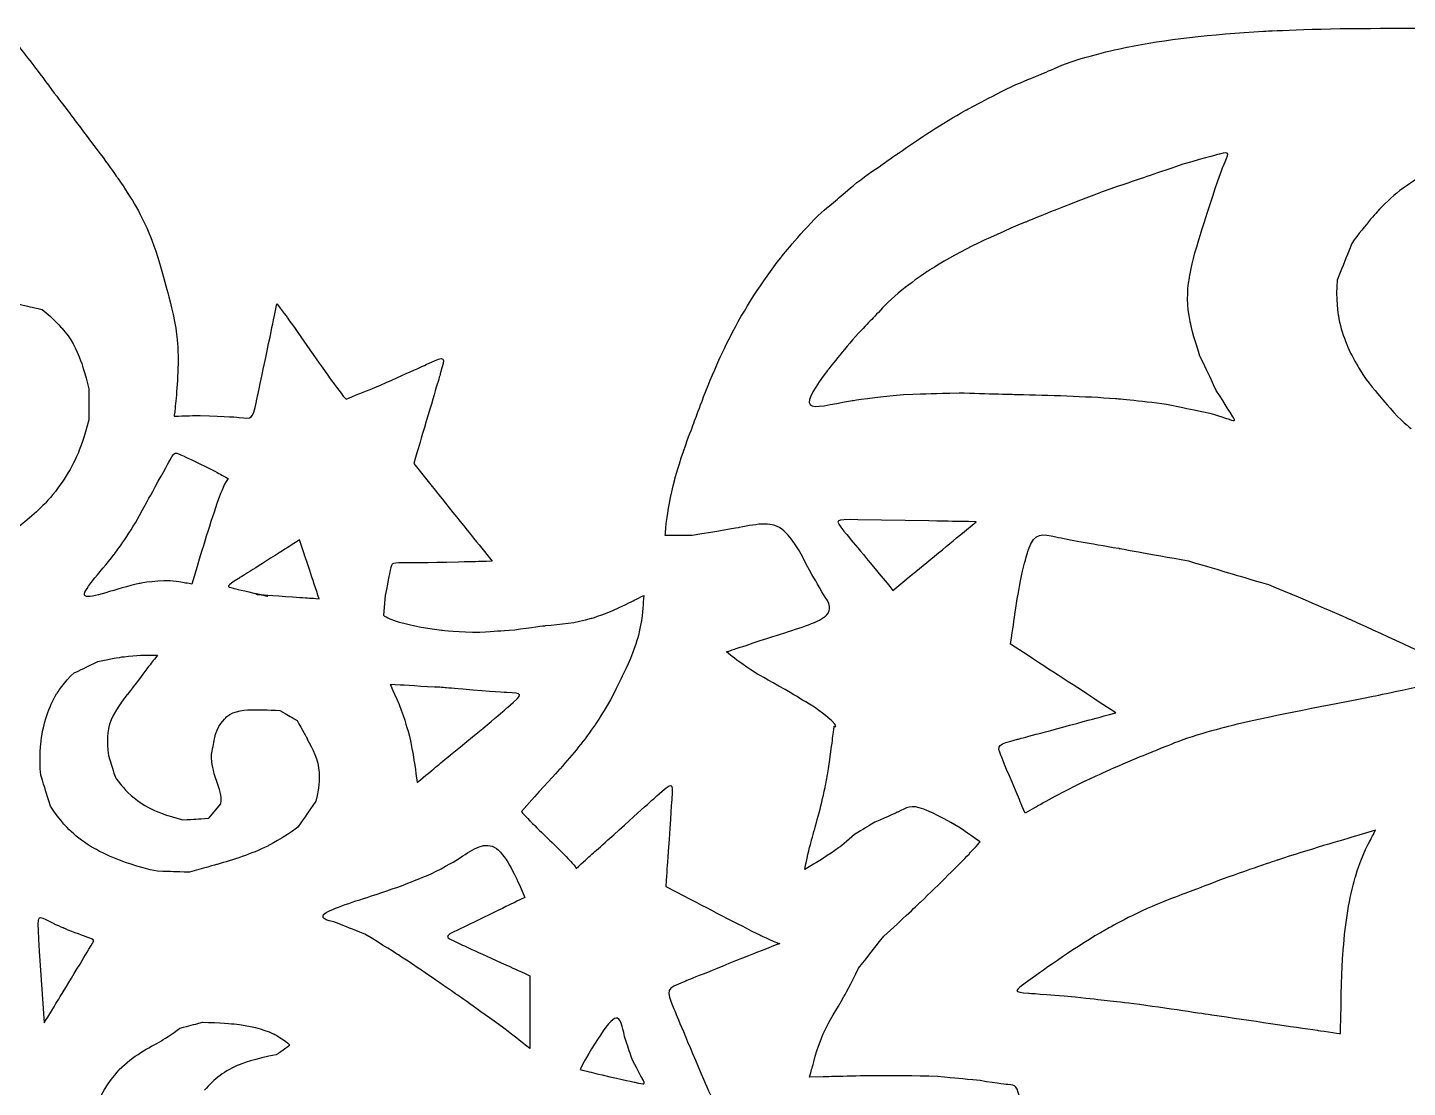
# Model space of a CAD drawing. Extents: x -124 to 557, y -142 to 357.
# Drawn here: x 85.7 to 257.3, y 213.5 to 345.4 of the extents above; entities that cross this region are included whole.
import ezdxf

# ---------------------------------------------------------------- set-up
doc = ezdxf.new("R2010")
doc.units = 0
doc.layers.add('layer_1', color=7, linetype='CONTINUOUS')

msp = doc.modelspace()

# ---------------------------------------------------------------- linework, layer by layer
at = {"layer": 'layer_1', "color": 1}
for p, q in [((183.030627, 298.44083), (183.030627, 298.44083)), ((133.726255, 291.121221), (135.349336, 289.092331)), ((197.810758, 283.96505), (188.972851, 284.117032)), ((201.976095, 282.441084), (203.703098, 283.863471)), ((119.922535, 280.382555), (119.516214, 281.601649)), ((168.365333, 282.176407), (165.017575, 282.176407)), ((213.608126, 281.983579), (213.608126, 281.983579)), ((141.841184, 280.977265), (143.464403, 278.948374)), ((106.766667, 278.299589), (106.106647, 276.115603)), ((193.341464, 275.330299), (195.068339, 276.752687)), ((114.077239, 274.837809), (114.077239, 274.837809)), ((130.175587, 274.688326), (129.972687, 272.253626)), ((162.331988, 274.688326), (162.280989, 273.876717)), ((92.849192, 274.642161), (92.849192, 274.642161)), ((115.554051, 274.591802), (115.249307, 274.642161)), ((121.954411, 274.287058), (121.954411, 274.287058)), ((210.153735, 267.202799), (207.969355, 268.625058)), ((101.17908, 267.277687), (101.839741, 267.277687)), ((173.132632, 267.264511), (172.625373, 267.670311)), ((132.01143, 263.543686), (130.792327, 263.620414)), ((221.074058, 260.092014), (218.890201, 261.514274)), ((133.992122, 252.547467), (134.144883, 251.429951)), ((148.739647, 249.632473), (147.116429, 247.806355)), ((108.24011, 246.959851), (109.712893, 248.737387)), ((210.966772, 248.256818), (209.798074, 247.596798)), ((253.379155, 245.463473), (251.297013, 244.853867)), ((143.744397, 243.353734), (143.744397, 243.353734)), ((183.124734, 241.041635), (182.36352, 240.585559)), ((146.944193, 238.477203), (147.553808, 237.106126)), ((165.071093, 238.474007), (167.404342, 237.256589)), ((87.135011, 230.426541), (87.744627, 221.487047)), ((148.163287, 227.353851), (148.163287, 225.77883)), ((210.255395, 226.771704), (210.255441, 226.771704)), ((157.639065, 220.979146), (157.639065, 220.979146)), ((184.646374, 214.769106), (182.97223, 214.718747))]:
    msp.add_line(p, q, dxfattribs=at)
for points in [[(239.424057, 344.916532), (239.424057, 344.916532), (245.8655, 345.271937), (252.763148, 345.271937)], [(252.763148, 345.271937), (259.71197, 345.322296), (259.71197, 345.322296), (266.660663, 345.373387)], [(222.483133, 342.938688), (226.997127, 343.851747), (232.982494, 344.561906), (239.424057, 344.916532)], [(84.527471, 343.059054), (84.527471, 343.059054), (86.353462, 340.827255), (88.280261, 338.190306)], [(214.92638, 340.910438), (217.969139, 342.025629), (222.483133, 342.938688), (222.483133, 342.938688)], [(208.636791, 338.272839), (211.78165, 339.591698), (211.78165, 339.591698), (214.92638, 340.910438)], [(88.280261, 338.190306), (90.461006, 335.298752), (90.461006, 335.298752), (92.642529, 332.407848)], [(202.398907, 335.076926), (202.398907, 335.076926), (205.391133, 336.751199), (208.636791, 338.272839)], [(194.029117, 329.751323), (196.666717, 331.57745), (199.405775, 333.40344), (202.398907, 335.076926)], [(92.642529, 332.407848), (95.077228, 329.262989), (96.903218, 326.625381), (96.903218, 326.625381)], [(188.856147, 326.099992), (191.391518, 327.925332), (194.029117, 329.751323), (194.029117, 329.751323)], [(233.975715, 329.627806), (233.975715, 329.627806), (232.553328, 329.272539), (229.404715, 328.358308)], [(234.43322, 328.10384), (235.09324, 329.780695), (235.397984, 329.983733), (233.975715, 329.627806)], [(229.404715, 328.358308), (224.934771, 326.834342), (224.934771, 326.834342), (220.464571, 325.310367)], [(232.756621, 323.279142), (233.772559, 326.427892), (234.43322, 328.10384), (234.43322, 328.10384)], [(96.903218, 326.625381), (98.729218, 323.987781), (99.946627, 321.858082), (100.859686, 319.626292)], [(260.134709, 327.392775), (257.747044, 326.224855), (255.715819, 324.701658), (253.887238, 322.77137)], [(183.986611, 321.940615), (186.421447, 324.020047), (186.421447, 324.020047), (188.856147, 326.099992)], [(220.464571, 325.310367), (214.674468, 323.177692), (209.798074, 321.145945), (209.798074, 321.145945)], [(231.131068, 318.098004), (231.94384, 320.68844), (231.94384, 320.68844), (232.756621, 323.279142)], [(253.887238, 322.77137), (253.887238, 322.77137), (252.058519, 320.840945), (250.433232, 318.504454)], [(179.371945, 316.71659), (179.371945, 316.71659), (181.654139, 319.608144), (183.986611, 321.940615)], [(209.798074, 321.145945), (204.921542, 319.114198), (200.96002, 317.183782), (197.912345, 315.202302)], [(100.859686, 319.626292), (100.859686, 319.626292), (101.772617, 317.394492), (102.380676, 315.061893)], [(230.217359, 314.238326), (230.217359, 314.238326), (230.522231, 316.066907), (231.131068, 318.098004)], [(250.433232, 318.504454), (249.518744, 316.218112), (249.518744, 316.218112), (248.604257, 313.932804)], [(173.031182, 306.774765), (174.857172, 310.376478), (177.088972, 313.825686), (179.371945, 316.71659)], [(102.380676, 315.061893), (102.989257, 312.779048), (102.989257, 312.779048), (103.597966, 310.496844)], [(197.912345, 315.202302), (197.912345, 315.202302), (194.864404, 313.22161), (192.73172, 311.190385)], [(230.318946, 308.802712), (229.912743, 310.784191), (229.912743, 312.409479), (230.217359, 314.238326)], [(248.604257, 313.932804), (248.401228, 311.698413), (248.757146, 309.513777), (248.757146, 309.513777)], [(84.441724, 310.985407), (85.965562, 310.629489), (85.965562, 310.629489), (87.489537, 310.274341)], [(115.669363, 306.033127), (116.176622, 308.518221), (116.176622, 308.518221), (116.683872, 311.003975)], [(116.683872, 311.003975), (116.683872, 311.105425), (118.053008, 309.177976), (118.053008, 309.177976)], [(192.73172, 311.190385), (190.699982, 309.056923), (190.699982, 309.056923), (188.668235, 306.923735)], [(87.489537, 310.274341), (88.911796, 309.156825), (89.978138, 307.937722), (89.978138, 307.937722)], [(103.597966, 310.496844), (104.206675, 308.264917), (104.358521, 305.576272), (104.358521, 305.576272)], [(118.053008, 309.177976), (119.422931, 307.250536), (122.16198, 303.294846), (123.632566, 301.265828)], [(248.757146, 309.513777), (249.112422, 307.329791), (250.026644, 305.196466), (250.992186, 303.519868)], [(89.978138, 307.937722), (91.04525, 306.7185), (91.756443, 305.397819), (92.314885, 303.822798)], [(231.537518, 304.486051), (230.725396, 306.822019), (230.318946, 308.802712), (230.318946, 308.802712)], [(104.358521, 305.576272), (104.511025, 302.888268), (104.206675, 299.744188), (104.054171, 298.272815)], [(114.147723, 298.831129), (114.147723, 298.831129), (114.654982, 301.164369), (115.669363, 306.033127)], [(169.785524, 299.420912), (171.205055, 303.17383), (173.031182, 306.774765), (173.031182, 306.774765)], [(188.668235, 306.923735), (186.73781, 304.689344), (185.213835, 302.707865), (185.213835, 302.707865)], [(135.652917, 303.598427), (137.681945, 304.511486), (137.681945, 304.511486), (137.022181, 302.279687)], [(233.569265, 300.219016), (232.553328, 302.352597), (232.553328, 302.352597), (231.537518, 304.486051)], [(92.314885, 303.822798), (92.314885, 303.822798), (92.873968, 302.248419), (93.28029, 300.420488)], [(129.566878, 300.860147), (133.624027, 302.685496), (135.652917, 303.598427), (135.652917, 303.598427)], [(137.022181, 302.279687), (137.022181, 302.279687), (136.363076, 300.047888), (135.044986, 295.584811)], [(185.213835, 302.707865), (183.690126, 300.727172), (182.57326, 298.999913), (183.030627, 298.44083)], [(250.992186, 303.519868), (250.992186, 303.519868), (251.956941, 301.844047), (252.972879, 300.625466)], [(93.28029, 300.420488), (93.28029, 298.490191), (93.28029, 298.490191), (93.28029, 296.560031)], [(123.632566, 301.265828), (123.632566, 301.265828), (125.103939, 299.236929), (125.306189, 299.135479)], [(125.306189, 299.135479), (127.436538, 299.997492), (127.436538, 299.997492), (129.566878, 300.860147)], [(252.972879, 300.625466), (254.090394, 299.304657), (254.090394, 299.304657), (255.20791, 297.983975)], [(112.017383, 296.852634), (113.640464, 296.700779), (113.640464, 296.497879), (114.147723, 298.831129)], [(167.553724, 293.435682), (168.669683, 296.427908), (168.669683, 296.427908), (169.785524, 299.420912)], [(183.030627, 298.44083), (183.487482, 297.882397), (185.518579, 298.492104), (188.312959, 298.948996)], [(188.312959, 298.948996), (188.312959, 298.948996), (191.106432, 299.406363), (194.661367, 299.711235)], [(194.661367, 299.711235), (198.115629, 299.812813), (198.115629, 299.812813), (201.569773, 299.9144)], [(201.569773, 299.9144), (204.921542, 299.812813), (208.83331, 299.711235), (208.83331, 299.711235)], [(208.83331, 299.711235), (212.744299, 299.609657), (217.213593, 299.50795), (221.023526, 299.203207)], [(221.023526, 299.203207), (221.023526, 299.203207), (224.833065, 298.898206), (227.982456, 298.390425)], [(235.397984, 297.323314), (235.397984, 297.323314), (234.788368, 298.288847), (233.569265, 300.219016)], [(104.054171, 298.272815), (104.054171, 298.272815), (103.902316, 296.802229), (103.902316, 297.005129)], [(103.902316, 297.005129), (105.525535, 297.055488), (105.525535, 297.055488), (107.148625, 297.106579)], [(107.148625, 297.106579), (110.394155, 297.005129), (112.017383, 296.852634), (112.017383, 296.852634)], [(227.982456, 298.390425), (230.37012, 297.882397), (230.37012, 297.882397), (232.757143, 297.374616)], [(232.757143, 297.374616), (234.382046, 296.866459), (235.194818, 296.612248), (235.194818, 296.612248)], [(235.194818, 296.612248), (236.007462, 296.35855), (236.007462, 296.35855), (235.397984, 297.323314)], [(255.20791, 297.983975), (256.426235, 296.561716), (257.798227, 295.4442), (257.798227, 295.4442)], [(93.28029, 296.560031), (92.873968, 294.528156), (91.959609, 292.394703), (91.959609, 292.394703)], [(135.044986, 295.584811), (134.385232, 293.353021), (134.385232, 293.353021), (133.726255, 291.121221)], [(91.959609, 292.394703), (91.04525, 290.26124), (89.62299, 288.026859), (87.895859, 286.19814)], [(103.465285, 291.658632), (103.973194, 292.572982), (103.973194, 292.572982), (105.141242, 292.013899)], [(105.141242, 292.013899), (105.141242, 292.013899), (106.309804, 291.455466), (108.646422, 290.33795)], [(166.18458, 289.12446), (166.18458, 289.12446), (166.742115, 291.204533), (167.553724, 293.435682)], [(101.941319, 288.915691), (102.957256, 290.744272), (103.465285, 291.658632), (103.465285, 291.658632)], [(108.646422, 290.33795), (109.66236, 289.778867), (109.66236, 289.778867), (110.678298, 289.220435)], [(99.6047, 284.648775), (100.772748, 286.782238), (100.772748, 286.782238), (101.941319, 288.915691)], [(110.678298, 289.220435), (110.373554, 289.220435), (109.560782, 287.035798), (109.560782, 287.035798)], [(135.349336, 289.092331), (136.972436, 287.063432), (140.218094, 283.006164), (141.841184, 280.977265)], [(165.17007, 283.901085), (165.321925, 285.118366), (165.626275, 287.045165), (166.18458, 289.12446)], [(109.560782, 287.035798), (108.748138, 284.851941), (107.427329, 280.484097), (106.766667, 278.299589)], [(87.895859, 286.19814), (87.895859, 286.19814), (86.168856, 284.369559), (84.137631, 282.947171)], [(96.456087, 279.823436), (96.456087, 279.823436), (98.284669, 282.211228), (99.6047, 284.648775)], [(165.017575, 282.176407), (165.017575, 282.683667), (165.17007, 283.901085), (165.17007, 283.901085)], [(179.777617, 282.733421), (178.306381, 284.001757), (176.683163, 283.596726), (174.198196, 283.139871)], [(188.972851, 284.117032), (186.026744, 284.168215), (186.026744, 284.168215), (187.245848, 282.694645)], [(203.703098, 283.863471), (200.756992, 283.91383), (200.756992, 283.91383), (197.810758, 283.96505)], [(119.516214, 281.601649), (117.992376, 280.636244), (117.992376, 280.636244), (116.468401, 279.671361)], [(174.198196, 283.139871), (174.198196, 283.139871), (171.712314, 282.683667), (168.365333, 282.176407)], [(182.56643, 278.524427), (181.248339, 281.465607), (179.777617, 282.733421), (179.777617, 282.733421)], [(187.245848, 282.694645), (187.245848, 282.694645), (188.464942, 281.221981), (190.903267, 278.276525)], [(195.068339, 276.752687), (196.79547, 278.174946), (200.248964, 281.018815), (201.976095, 282.441084)], [(210.204395, 280.409337), (211.017039, 282.64424), (211.931399, 282.339496), (213.608126, 281.983579)], [(213.608126, 281.983579), (215.284083, 281.628431), (217.721374, 281.221981), (221.429976, 280.56132)], [(92.849192, 274.642161), (92.29075, 275.099665), (94.627369, 277.436284), (96.456087, 279.823436)], [(121.954411, 274.287058), (121.141767, 276.725255), (120.328995, 279.163452), (119.922535, 280.382555)], [(208.680549, 273.400131), (209.391614, 278.17404), (210.204395, 280.409337), (210.204395, 280.409337)], [(221.429976, 280.56132), (221.429976, 280.56132), (225.137799, 279.901299), (230.115131, 278.98759)], [(116.468401, 279.671361), (113.421366, 277.741193), (111.897401, 276.77566), (111.897401, 276.77566)], [(133.066491, 278.745474), (130.987197, 278.745474), (130.987197, 278.846924), (130.784297, 277.832406)], [(139.305035, 278.846924), (135.146436, 278.745474), (133.066491, 278.745474), (133.066491, 278.745474)], [(143.464403, 278.948374), (141.38433, 278.897283), (141.38433, 278.897283), (139.305035, 278.846924)], [(184.899679, 274.466509), (183.733443, 276.495399), (183.733443, 276.495399), (182.56643, 278.524427)], [(190.903267, 278.276525), (192.122242, 276.802963), (192.122242, 276.802963), (193.341464, 275.330299)], [(230.115131, 278.98759), (235.09324, 277.514285), (235.09324, 277.514285), (240.071213, 276.041365)], [(104.17635, 276.420347), (102.246191, 276.725218), (99.553517, 276.166136), (99.553517, 276.166136)], [(106.106647, 276.115603), (105.141242, 276.267714), (105.141242, 276.267714), (104.17635, 276.420347)], [(111.897401, 276.77566), (110.373554, 275.810896), (110.373554, 275.810896), (111.23673, 275.607739)], [(130.784297, 277.832406), (130.784297, 277.832406), (130.581397, 276.818025), (130.175587, 274.688326)], [(99.553517, 276.166136), (96.861759, 275.607703), (93.408275, 274.185306), (92.849192, 274.642161)], [(111.23673, 275.607739), (111.23673, 275.607739), (112.100685, 275.404574), (113.827047, 274.998124)], [(113.827047, 274.998124), (114.690224, 274.794958), (114.690224, 274.794958), (115.554051, 274.591802)], [(114.077239, 274.837809), (114.281567, 274.823525), (114.485896, 274.80915), (114.690224, 274.794958)], [(115.249307, 274.642161), (115.00352, 274.683546), (114.559621, 274.757482), (114.077239, 274.837809)], [(114.690224, 274.794958), (114.690224, 274.794958), (117.11183, 274.625615), (119.532795, 274.456273)], [(160.100198, 273.572367), (161.216029, 274.130021), (161.216029, 274.130021), (162.331988, 274.688326)], [(240.071213, 276.041365), (245.048544, 274.00949), (250.179405, 271.723404), (250.179405, 271.723404)], [(119.532795, 274.456273), (120.743603, 274.371304), (120.743603, 274.371304), (121.954411, 274.287058)], [(155.840149, 271.847826), (155.840149, 271.847826), (157.869049, 272.456536), (160.100198, 273.572367)], [(162.280989, 273.876717), (162.23063, 273.065107), (162.129134, 271.442017), (161.672279, 269.717477)], [(185.255074, 272.43761), (185.255074, 272.43761), (185.914188, 273.350678), (184.899679, 274.466509)], [(207.969355, 268.625058), (208.325281, 271.012338), (208.325281, 271.012338), (208.680549, 273.400131)], [(129.972687, 272.253626), (130.175587, 271.949276), (131.392878, 271.543467), (131.392878, 271.543467)], [(131.392878, 271.543467), (132.610287, 271.137667), (134.842086, 270.630408), (137.175336, 270.376463)], [(150.108096, 270.934767), (151.985132, 271.137667), (153.811131, 271.239117), (155.840149, 271.847826)], [(179.879067, 270.053965), (182.26272, 270.81517), (184.59532, 271.524551), (185.255074, 272.43761)], [(250.179405, 271.723404), (255.309626, 269.437968), (260.591563, 266.898705), (263.233054, 265.730007)], [(137.175336, 270.376463), (137.175336, 270.376463), (139.508585, 270.123158), (141.942634, 270.123158)], [(141.942634, 270.123158), (144.123379, 270.275003), (144.123379, 270.275003), (146.304902, 270.427508)], [(146.304902, 270.427508), (148.231701, 270.731858), (150.108096, 270.934767), (150.108096, 270.934767)], [(161.672279, 269.717477), (161.672279, 269.717477), (161.216075, 267.992809), (160.405244, 266.167459)], [(175.060072, 268.48192), (177.494772, 269.293401), (179.879067, 270.053965), (179.879067, 270.053965)], [(172.625373, 267.670311), (173.842663, 268.07612), (173.842663, 268.07612), (175.060072, 268.48192)], [(91.477987, 265.042655), (92.950779, 265.753849), (92.950779, 265.753849), (94.424221, 266.465043)], [(94.424221, 266.465043), (96.151225, 266.871365), (97.675191, 267.07453), (97.675191, 267.07453)], [(97.675191, 267.07453), (99.199037, 267.277687), (100.519069, 267.277687), (101.17908, 267.277687)], [(101.839741, 267.277687), (101.17908, 266.41386), (101.17908, 266.41386), (100.519069, 265.550684)], [(160.405244, 266.167459), (159.492185, 264.290424), (159.492185, 264.290424), (158.579254, 262.414029)], [(176.227086, 265.083116), (174.654272, 266.047221), (173.639882, 266.858702), (173.132632, 267.264511)], [(218.890201, 261.514274), (216.705564, 262.936661), (212.337849, 265.780539), (210.153735, 267.202799)], [(89.293351, 262.451697), (89.293351, 262.451697), (90.258893, 264.026718), (91.477987, 265.042655)], [(100.519069, 265.550684), (99.199037, 263.823552), (98.081512, 262.35011), (98.081512, 262.35011)], [(179.92883, 263.003822), (177.799131, 264.119653), (176.227086, 265.083116), (176.227086, 265.083116)], [(130.792327, 263.620414), (130.792327, 263.620414), (130.792327, 263.620414), (131.605108, 261.791705)], [(138.106277, 263.162891), (135.66808, 263.315652), (133.230524, 263.467635), (132.01143, 263.543686)], [(139.833408, 263.010936), (138.106277, 263.162919), (138.106277, 263.162919), (136.379273, 263.31568)], [(145.318768, 262.604486), (145.318768, 262.604486), (143.388471, 262.706064), (139.833408, 263.010936)], [(183.580939, 260.772022), (181.75482, 261.887853), (181.75482, 261.887853), (179.92883, 263.003822)], [(262.01396, 264.054186), (258.154016, 263.139827), (252.871429, 262.072707), (252.871429, 262.072707)], [(87.363832, 256.61119), (87.618181, 258.744643), (88.328596, 260.877455), (89.293351, 262.451697)], [(98.081512, 262.35011), (96.963997, 260.877455), (96.049637, 259.658352), (95.744903, 258.134386)], [(131.605108, 261.791705), (132.41788, 259.963123), (132.976184, 257.931248), (132.976184, 257.931248)], [(145.420346, 260.775895), (147.553808, 262.604486), (147.248936, 262.502898), (145.318768, 262.604486)], [(158.579254, 262.414029), (157.564735, 260.486451), (156.296271, 258.609416), (156.296271, 258.609416)], [(252.871429, 262.072707), (247.588447, 261.006502), (240.884122, 259.787271), (236.210756, 258.669755)], [(109.052882, 257.423962), (109.560782, 258.84558), (110.475141, 259.607178), (110.475141, 259.607178)], [(110.475141, 259.607178), (111.389491, 260.369418), (112.709523, 260.470996), (114.131791, 260.470996)], [(114.131791, 260.470996), (114.131791, 260.470996), (115.554051, 260.470996), (117.078017, 260.369418)], [(117.078017, 260.369418), (118.144359, 259.75993), (118.144359, 259.75993), (119.21147, 259.150324)], [(138.715892, 255.188958), (143.287543, 258.947186), (145.420346, 260.775895), (145.420346, 260.775895)], [(185.762334, 259.048123), (185.762334, 259.048123), (185.102579, 259.656704), (183.580939, 260.772022)], [(216.198433, 258.771461), (218.63663, 259.431353), (218.63663, 259.431353), (221.074058, 260.092014)], [(95.744903, 258.134386), (95.744903, 258.134386), (95.440159, 256.610539), (95.744903, 254.78248)], [(119.21147, 259.150324), (119.820957, 258.033449), (120.480977, 256.814355), (120.480977, 256.814355)], [(132.976184, 257.931248), (133.535395, 255.899373), (133.840139, 253.664983), (133.992122, 252.547467)], [(156.296271, 258.609416), (155.028586, 256.733021), (153.506946, 254.907672), (151.934132, 253.131958)], [(185.711288, 255.903274), (185.863784, 257.170959), (185.863784, 257.170959), (186.015638, 258.439423)], [(186.117088, 258.337973), (186.218538, 258.337973), (186.421447, 258.439423), (185.762334, 259.048123)], [(186.015638, 258.439423), (186.015638, 258.337973), (186.117088, 258.337973), (186.117088, 258.337973)], [(208.83331, 256.789862), (208.83331, 256.789862), (211.322039, 257.450789), (216.198433, 258.771461)], [(236.210756, 258.669755), (236.210756, 258.669755), (231.537518, 257.552239), (228.896678, 256.536301)], [(87.312649, 252.344283), (87.110134, 254.477736), (87.363832, 256.61119), (87.363832, 256.61119)], [(108.544844, 254.884058), (108.798533, 256.153685), (108.798533, 256.153685), (109.052882, 257.423962)], [(120.480977, 256.814355), (121.141767, 255.595252), (121.852832, 254.274571), (121.954411, 252.649018)], [(184.899679, 250.779792), (184.899679, 250.779792), (185.406929, 253.265665), (185.711288, 255.903274)], [(206.801956, 254.707583), (206.242874, 256.12998), (206.344452, 256.12998), (208.83331, 256.789862)], [(228.896678, 256.536301), (226.001626, 255.367731), (226.001626, 255.367731), (223.106062, 254.199554)], [(95.744903, 254.78248), (96.151225, 253.461799), (96.151225, 253.461799), (96.557675, 252.141117)], [(108.900121, 252.496394), (108.900121, 252.496394), (108.544844, 253.766542), (108.544844, 254.884058)], [(134.144883, 251.429951), (136.430319, 253.309065), (136.430319, 253.309065), (138.715892, 255.188958)], [(208.578842, 250.441454), (207.360389, 253.285323), (206.801956, 254.707583), (206.801956, 254.707583)], [(223.106062, 254.199554), (219.957312, 252.879651), (217.214243, 251.55897), (217.214243, 251.55897)], [(109.712893, 248.737387), (109.967232, 249.804499), (109.256038, 251.226758), (108.900121, 252.496394)], [(121.954411, 252.649018), (121.954411, 252.649018), (122.055998, 251.023602), (121.548089, 249.093305)], [(151.934132, 253.131958), (151.934132, 253.131958), (150.362096, 251.357013), (148.739647, 249.632473)], [(88.531743, 248.483817), (87.922265, 250.413986), (87.922265, 250.413986), (87.312649, 252.344283)], [(96.557675, 252.141117), (97.065575, 251.328345), (97.878356, 250.464519), (97.878356, 250.464519)], [(163.955133, 249.733923), (165.984152, 251.559913), (165.984152, 251.559913), (165.831647, 249.378518)], [(183.226184, 244.287953), (183.682389, 245.962217), (184.39242, 248.294688), (184.899679, 250.779792)], [(217.214243, 251.55897), (214.471174, 250.238289), (212.134555, 248.917479), (210.966772, 248.256818)], [(97.878356, 250.464519), (98.691128, 249.601342), (99.807875, 248.686983), (101.382245, 247.975789)], [(121.548089, 249.093305), (120.430573, 247.46788), (120.430573, 247.46788), (119.313057, 245.842336)], [(157.869094, 244.256465), (161.926234, 247.907805), (163.955133, 249.733923), (163.955133, 249.733923)], [(165.831647, 249.378518), (165.831647, 249.378518), (165.679802, 247.197774), (165.375443, 242.836147)], [(209.798074, 247.596798), (209.188586, 249.019195), (209.188586, 249.019195), (208.578842, 250.441454)], [(91.12206, 245.283894), (91.12206, 245.283894), (89.547681, 246.757336), (88.531743, 248.483817)], [(101.382245, 247.975789), (101.382245, 247.975789), (102.957266, 247.264723), (104.989141, 246.756686)], [(147.116429, 247.806355), (147.116429, 247.704896), (148.282792, 246.538019), (148.282792, 246.538019)], [(193.927667, 247.737162), (193.927667, 247.737162), (192.811836, 247.179507), (191.087937, 246.469348)], [(197.173976, 248.091916), (195.550885, 248.700497), (195.043626, 248.295466), (193.927667, 247.737162)], [(201.535465, 245.860767), (198.797194, 247.483207), (197.173976, 248.091916), (197.173976, 248.091916)], [(104.989141, 246.756686), (106.614685, 246.858273), (106.614685, 246.858273), (108.24011, 246.959851)], [(119.313057, 245.842336), (117.585926, 244.522295), (115.554051, 243.506358), (115.554051, 243.506358)], [(148.282792, 246.538019), (149.449678, 245.371655), (151.782277, 243.140506), (152.898246, 241.97362)], [(191.087937, 246.469348), (189.820123, 245.708262), (189.820123, 245.708262), (188.551787, 244.947708)], [(204.173074, 244.034649), (202.854334, 244.947708), (202.854334, 244.947708), (201.535465, 245.860767)], [(97.116098, 241.728181), (94.830534, 242.592136), (92.697081, 243.811239), (91.12206, 245.283894)], [(139.223792, 241.880942), (140.849346, 242.89688), (142.373183, 244.115973), (143.744397, 243.353734)], [(153.912627, 240.705807), (155.8906, 242.480742), (155.8906, 242.480742), (157.869094, 244.256465)], [(182.56643, 241.599949), (182.76933, 242.614458), (183.226184, 244.287953), (183.226184, 244.287953)], [(188.551787, 244.947708), (187.740178, 244.136099), (186.573943, 243.273435), (186.573943, 243.273435)], [(202.803938, 242.513008), (202.803938, 242.513008), (204.071624, 243.831739), (204.173074, 244.034649)], [(251.297013, 244.853867), (249.213955, 244.244114), (245.049276, 243.025926), (241.188682, 241.755521)], [(252.464933, 243.736342), (252.9223, 244.599656), (252.9223, 244.599656), (253.379155, 245.463473)], [(115.554051, 243.506358), (113.522304, 242.490558), (111.186335, 241.779355), (109.256038, 241.220281)], [(143.744397, 243.353734), (145.116252, 242.592136), (146.334705, 239.849067), (146.944193, 238.477203)], [(165.375443, 242.836147), (165.222947, 240.654752), (165.222947, 240.654752), (165.071093, 238.474007)], [(186.573943, 243.273435), (185.406929, 242.411558), (183.885161, 241.49849), (183.124734, 241.041635)], [(196.768167, 236.528291), (199.101553, 238.760219), (201.535465, 241.19414), (202.803938, 242.513008)], [(250.83938, 239.571792), (250.83938, 239.571792), (251.550573, 242.009989), (252.464933, 243.736342)], [(101.839732, 240.357095), (99.402185, 240.865004), (97.116098, 241.728181), (97.116098, 241.728181)], [(105.801904, 240.255389), (103.820433, 240.305931), (103.820433, 240.305931), (101.839732, 240.357095)], [(109.256038, 241.220281), (109.256038, 241.220281), (107.325741, 240.661839), (105.801904, 240.255389)], [(135.872014, 240.052223), (137.598367, 240.865004), (139.223792, 241.880942), (139.223792, 241.880942)], [(152.898246, 241.97362), (152.898246, 241.97362), (154.014077, 240.807257), (153.912627, 240.705807)], [(182.36352, 240.585559), (182.46498, 241.09269), (182.46498, 241.09269), (182.56643, 241.599949)], [(241.188682, 241.755521), (241.188682, 241.755521), (237.328226, 240.486023), (233.773291, 239.165341)], [(128.35413, 237.258109), (128.35413, 237.258109), (130.690748, 238.020348), (132.41788, 238.629964)], [(132.41788, 238.629964), (134.144883, 239.341158), (134.144883, 239.341158), (135.872014, 240.052223)], [(233.773291, 239.165341), (230.318901, 237.844532), (230.318901, 237.844532), (226.864894, 236.523979)], [(249.366587, 230.632169), (249.620148, 233.984716), (250.128186, 237.133338), (250.83938, 239.571792)], [(122.512853, 234.972673), (123.071935, 235.582151), (126.017511, 236.49651), (128.35413, 237.258109)], [(147.553808, 237.106126), (145.877072, 236.293345), (145.877072, 236.293345), (144.201252, 235.480573)], [(167.404342, 237.256589), (169.737591, 236.039308), (174.40344, 233.604609), (176.787085, 232.437595)], [(144.201252, 235.480573), (140.849346, 233.855798), (139.172747, 233.043026), (139.172747, 233.043026)], [(192.203777, 232.267602), (194.434926, 234.296492), (196.768167, 236.528291), (196.768167, 236.528291)], [(226.864894, 236.523979), (223.512338, 235.203298), (219.855038, 233.120121), (219.855038, 233.120121)], [(87.973439, 234.312653), (86.830268, 234.896613), (86.830268, 234.896613), (87.135011, 230.426541)], [(90.296845, 233.233098), (90.296845, 233.233098), (89.115841, 233.728693), (87.973439, 234.312653)], [(123.782479, 234.058964), (121.954411, 234.363057), (122.512853, 234.972673), (122.512853, 234.972673)], [(127.642936, 232.535117), (125.712639, 233.296715), (125.712639, 233.296715), (123.782479, 234.058964)], [(93.306687, 232.077621), (92.697081, 232.33196), (91.477978, 232.738282), (90.296845, 233.233098)], [(93.916175, 231.722345), (93.916175, 231.823923), (93.306687, 232.077621), (93.306687, 232.077621)], [(131.808264, 229.944159), (131.808264, 229.944159), (129.674811, 231.316023), (127.642936, 232.535117)], [(139.172747, 233.043026), (137.496789, 232.230245), (137.496789, 232.230245), (139.274325, 231.417601)], [(176.787085, 232.437595), (176.787085, 232.437595), (179.171517, 231.271359), (179.272967, 231.372809)], [(189.059047, 228.311134), (190.631732, 230.289107), (190.631732, 230.289107), (192.203777, 232.267602)], [(219.855038, 233.120121), (216.197609, 231.037841), (212.236225, 228.193972), (210.255395, 226.771704)], [(91.858772, 228.242555), (92.887153, 229.982129), (92.887153, 229.982129), (93.916175, 231.722345)], [(139.274325, 231.417601), (139.274325, 231.417601), (141.052502, 230.604829), (144.607574, 228.979276)], [(179.272967, 231.372809), (176.939589, 230.45975), (176.939589, 230.45975), (174.60634, 229.546691)], [(249.112376, 223.724028), (249.112376, 227.279741), (249.366587, 230.632169), (249.366587, 230.632169)], [(138.919049, 225.118819), (136.176108, 227.049107), (133.941717, 228.572954), (131.808264, 229.944159)], [(144.607574, 228.979276), (146.38511, 228.166632), (146.38511, 228.166632), (148.163287, 227.353851)], [(174.60634, 229.546691), (169.839041, 227.619892), (167.454737, 226.655915), (167.454737, 226.655915)], [(88.772998, 223.176088), (88.772998, 223.176088), (89.802029, 224.865121), (91.858772, 228.242555)], [(167.454737, 226.655915), (165.071093, 225.692451), (165.071093, 225.692451), (166.085602, 223.257752)], [(187.232919, 224.761245), (187.232919, 224.761245), (188.145987, 226.384335), (189.059047, 228.311134)], [(210.255441, 226.771704), (208.274099, 225.349316), (208.274099, 225.349316), (210.20435, 225.196683)], [(144.912318, 220.852554), (141.662118, 223.188522), (138.919049, 225.118819), (138.919049, 225.118819)], [(148.163287, 225.77883), (148.163287, 224.20446), (148.163287, 221.055847), (148.163287, 219.582405)], [(210.20435, 225.196683), (210.20435, 225.196683), (212.134509, 225.044572), (215.994453, 224.739828)], [(87.744627, 221.487047), (87.744627, 221.487047), (87.744627, 221.487047), (88.772998, 223.176088)], [(166.085602, 223.257752), (166.085602, 223.257752), (167.099983, 220.823053), (169.12901, 215.954304)], [(184.69677, 220.196205), (185.406929, 221.819295), (186.319988, 223.138154), (187.232919, 224.761245)], [(215.994453, 224.739828), (220.00767, 224.282205), (220.00767, 224.282205), (224.020238, 223.82535)], [(224.020238, 223.82535), (228.184925, 223.215991), (233.010915, 222.504797), (233.010915, 222.504797)], [(249.010661, 220.16805), (249.061844, 221.945586), (249.061844, 221.945586), (249.112376, 223.724028)], [(104.607678, 220.851904), (106.029946, 221.20718), (106.029946, 221.20718), (107.452206, 221.563097)], [(107.452206, 221.563097), (109.484081, 221.563097), (111.363195, 221.359941), (111.363195, 221.359941)], [(159.366196, 221.79179), (159.01092, 222.37575), (158.50302, 222.12218), (157.639065, 220.979146)], [(159.925279, 219.785571), (159.722114, 221.20783), (159.366196, 221.79179), (159.366196, 221.79179)], [(233.010915, 222.504797), (237.836135, 221.793603), (243.321495, 220.980822), (246.115609, 220.5745)], [(102.321463, 219.276883), (102.321463, 219.276883), (103.794906, 220.14071), (104.607678, 220.851904)], [(111.363195, 221.359941), (113.243087, 221.156647), (114.96944, 220.750325), (116.238939, 220.14071)], [(116.238939, 220.14071), (116.238939, 220.14071), (117.509216, 219.531231), (118.321997, 218.71845)], [(148.163287, 218.312778), (146.537871, 219.582405), (146.537871, 219.582405), (144.912318, 220.852554)], [(157.639065, 220.979146), (156.775888, 219.835966), (155.556785, 217.804869), (154.972825, 216.763285)], [(160.941217, 216.839336), (160.433179, 218.312128), (160.433179, 218.312128), (159.925279, 219.785571)], [(183.479489, 216.646187), (183.986611, 218.572987), (184.69677, 220.196205), (184.69677, 220.196205)], [(246.115609, 220.5745), (246.115609, 220.5745), (248.909211, 220.16805), (249.010661, 220.16805)], [(97.090443, 215.671416), (98.715996, 217.398419), (100.848671, 218.413707), (102.321463, 219.276883)], [(118.321997, 218.71845), (117.45817, 218.108963), (117.45817, 218.108963), (116.594865, 217.499356)], [(148.163287, 219.582405), (148.163287, 219.582405), (148.163287, 218.109613), (148.163287, 218.312778)], [(112.125572, 216.331436), (110.195275, 215.569838), (108.874593, 214.452313), (107.705895, 213.131512)], [(116.594865, 217.499356), (114.055731, 217.093675), (112.125572, 216.331436), (112.125572, 216.331436)], [(154.972825, 216.763285), (154.972825, 216.763285), (154.388865, 215.72182), (154.439269, 215.671416)], [(162.16032, 214.5539), (162.16032, 214.5539), (161.753998, 215.316139), (160.941217, 216.839336)], [(182.97223, 214.718747), (183.226184, 215.682211), (183.226184, 215.682211), (183.479489, 216.646187)], [(94.347502, 211.506087), (95.465027, 213.944284), (97.090443, 215.671416), (97.090443, 215.671416)], [(154.439269, 215.671416), (155.810483, 215.341017), (155.810483, 215.341017), (157.18221, 215.010627)], [(157.18221, 215.010627), (159.874875, 214.401789), (161.220433, 214.097045), (161.220433, 214.097045)], [(169.12901, 215.954304), (170.193796, 213.519605), (170.193796, 213.519605), (171.25936, 211.084905)], [(192.811836, 214.920961), (189.666978, 214.920961), (186.319988, 214.820161), (184.646374, 214.769106)], [(198.898644, 214.820161), (195.956686, 214.920961), (192.811836, 214.920961), (192.811836, 214.920961)], [(204.173852, 214.312901), (201.536253, 214.566206), (201.536253, 214.566206), (198.898644, 214.820161)], [(161.220433, 214.097045), (162.566642, 213.792302), (162.566642, 213.792302), (162.16032, 214.5539)], [(207.622282, 213.805651), (207.622282, 213.805651), (206.506451, 213.907101), (204.173852, 214.312901)], [(209.346822, 211.421347), (208.636791, 213.907101), (208.738251, 213.704192), (207.622282, 213.805651)]]:
    msp.add_open_spline(points, degree=3, dxfattribs=at)

doc.saveas('drawing.dxf')
